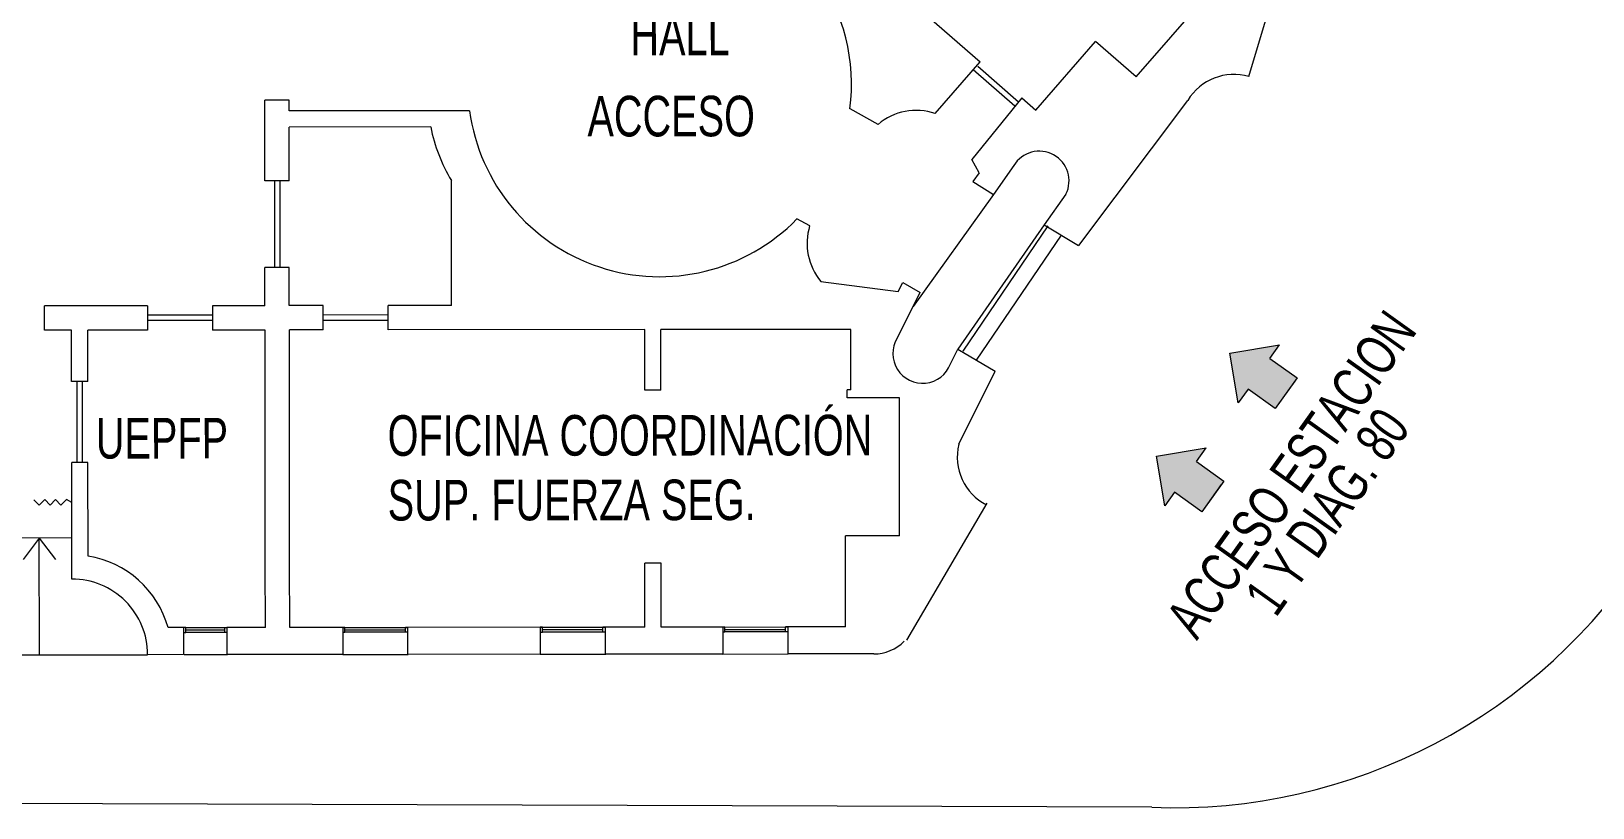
# Model space of a CAD drawing. Header units: millimetres. Extents: x 2669 to 3716, y 1967 to 2664.
# Drawn here: x 3422.39 to 3451.27, y 2195.11 to 2209.47 of the extents above; entities that cross this region are included whole.
import ezdxf

# ---------------------------------------------------------------- set-up
doc = ezdxf.new("R2010")
doc.units = ezdxf.units.MM
for name, color, linetype, lineweight in [('01 Textos', 7, 'Continuous', 15), ('02 L d C', 7, 'Continuous', 5), ('03 Cerramientos', 7, 'Continuous', 15), ('03 Escaleras', 7, 'Continuous', 5), ('03 Manzanas', 253, 'Continuous', 15), ('03 Muros', 7, 'Continuous', 13)]:
    doc.layers.add(name, color=color, linetype=linetype, lineweight=lineweight)
doc.styles.add('ROMANS', font='arial.ttf', dxfattribs={"width": 0.7})

msp = doc.modelspace()

# ---------------------------------------------------------------- hatches: boundary and pattern name
at = {"layer": '02 L d C'}
for points in [[(3444.561, 2203.514), (3444.715, 2202.596), (3444.895, 2202.849), (3445.4, 2202.489), (3445.761, 2202.994), (3445.805, 2203.055), (3445.299, 2203.415), (3445.479, 2203.668)], [(3443.202, 2201.608), (3443.356, 2200.69), (3443.536, 2200.943), (3444.041, 2200.582), (3444.401, 2201.088), (3444.445, 2201.149), (3443.94, 2201.509), (3444.12, 2201.762)]]:
    msp.add_hatch(color=253, dxfattribs=at).paths.add_polyline_path(points)

# ---------------------------------------------------------------- linework, layer by layer
at = {"layer": '02 L d C', "color": 253}
for p, q in [((3444.561, 2203.514), (3445.479, 2203.668)), ((3445.299, 2203.415), (3445.479, 2203.668)), ((3444.715, 2202.596), (3444.561, 2203.514)), ((3445.299, 2203.415), (3445.805, 2203.055)), ((3445.805, 2203.055), (3445.4, 2202.489)), ((3445.761, 2202.994), (3445.4, 2202.489)), ((3444.895, 2202.849), (3444.715, 2202.596)), ((3445.4, 2202.489), (3444.895, 2202.849)), ((3443.202, 2201.608), (3444.12, 2201.762)), ((3443.356, 2200.69), (3443.202, 2201.608)), ((3443.94, 2201.509), (3444.12, 2201.762)), ((3443.94, 2201.509), (3444.445, 2201.149)), ((3443.536, 2200.943), (3443.356, 2200.69)), ((3444.041, 2200.582), (3443.536, 2200.943)), ((3444.445, 2201.149), (3444.041, 2200.582)), ((3444.401, 2201.088), (3444.041, 2200.582))]:
    msp.add_line(p, q, dxfattribs=at)
at = {"layer": '02 L d C'}
for p, q in [((3422.544, 2200.097), (3422.245, 2199.697)), ((3422.547, 2197.938), (3422.544, 2200.097)), ((3422.544, 2200.097), (3422.845, 2199.697))]:
    msp.add_line(p, q, dxfattribs=at)
at = {"layer": '03 Cerramientos'}
for p, q in [((3440.586, 2208.079), (3439.813, 2208.752)), ((3440.651, 2208.155), (3439.896, 2208.812)), ((3426.89, 2206.698), (3426.891, 2205.098)), ((3426.99, 2206.698), (3426.991, 2205.098)), ((3440.186, 2206.445), (3438.7, 2204.377)), ((3441.126, 2205.887), (3439.53, 2203.591)), ((3425.745, 2204.216), (3424.545, 2204.215)), ((3425.745, 2204.116), (3424.545, 2204.115)), ((3428.992, 2204.22), (3427.792, 2204.218)), ((3428.992, 2204.12), (3427.792, 2204.118)), ((3423.243, 2201.49), (3423.241, 2202.99)), ((3423.343, 2201.49), (3423.341, 2202.99)), ((3425.252, 2198.442), (3425.212, 2198.441)), ((3425.212, 2198.441), (3425.212, 2198.441)), ((3425.212, 2198.351), (3425.252, 2198.352)), ((3425.252, 2198.442), (3425.972, 2198.442)), ((3425.252, 2198.397), (3425.252, 2198.442)), ((3425.252, 2198.397), (3425.972, 2198.397)), ((3425.252, 2198.352), (3425.252, 2198.397)), ((3425.252, 2198.397), (3425.252, 2198.397)), ((3425.252, 2198.397), (3425.252, 2198.397)), ((3425.252, 2198.397), (3425.252, 2198.397)), ((3425.972, 2198.352), (3425.252, 2198.352)), ((3425.972, 2198.397), (3425.972, 2198.442)), ((3425.972, 2198.442), (3426.012, 2198.442)), ((3425.972, 2198.352), (3425.972, 2198.397)), ((3425.972, 2198.397), (3425.972, 2198.397)), ((3425.972, 2198.397), (3425.972, 2198.397)), ((3425.972, 2198.397), (3425.972, 2198.397)), ((3426.012, 2198.352), (3425.972, 2198.352)), ((3426.012, 2198.442), (3426.012, 2198.442)), ((3428.154, 2198.444), (3429.354, 2198.445)), ((3428.194, 2198.444), (3428.154, 2198.444)), ((3428.154, 2198.444), (3428.154, 2198.444)), ((3428.154, 2198.354), (3428.194, 2198.354)), ((3428.194, 2198.444), (3429.314, 2198.445)), ((3428.194, 2198.399), (3428.194, 2198.444)), ((3428.194, 2198.399), (3429.314, 2198.4)), ((3428.194, 2198.354), (3428.194, 2198.399)), ((3428.194, 2198.399), (3428.194, 2198.399)), ((3428.194, 2198.399), (3428.194, 2198.399)), ((3428.194, 2198.399), (3428.194, 2198.399)), ((3429.314, 2198.355), (3428.194, 2198.354)), ((3429.314, 2198.4), (3429.314, 2198.445)), ((3429.314, 2198.445), (3429.354, 2198.445)), ((3429.314, 2198.355), (3429.314, 2198.4)), ((3429.314, 2198.4), (3429.314, 2198.4)), ((3429.314, 2198.4), (3429.314, 2198.4)), ((3429.314, 2198.4), (3429.314, 2198.4)), ((3429.354, 2198.355), (3429.314, 2198.355)), ((3429.354, 2198.445), (3429.354, 2198.445)), ((3431.807, 2198.448), (3433.007, 2198.449)), ((3431.847, 2198.448), (3431.807, 2198.448)), ((3431.807, 2198.448), (3431.807, 2198.448)), ((3431.807, 2198.358), (3431.847, 2198.358)), ((3431.847, 2198.448), (3432.967, 2198.449)), ((3431.847, 2198.403), (3431.847, 2198.448)), ((3431.847, 2198.403), (3432.967, 2198.404)), ((3431.847, 2198.358), (3431.847, 2198.403)), ((3431.847, 2198.403), (3431.847, 2198.403)), ((3431.847, 2198.403), (3431.847, 2198.403)), ((3431.847, 2198.403), (3431.847, 2198.403)), ((3432.967, 2198.359), (3431.847, 2198.358)), ((3432.967, 2198.404), (3432.967, 2198.449)), ((3432.967, 2198.449), (3433.007, 2198.449)), ((3432.967, 2198.359), (3432.967, 2198.404)), ((3432.967, 2198.404), (3432.967, 2198.404)), ((3432.967, 2198.404), (3432.967, 2198.404)), ((3432.967, 2198.404), (3432.967, 2198.404)), ((3433.007, 2198.359), (3432.967, 2198.359)), ((3433.007, 2198.449), (3433.007, 2198.449)), ((3435.183, 2198.451), (3436.383, 2198.453)), ((3435.223, 2198.451), (3435.183, 2198.451)), ((3435.183, 2198.451), (3435.183, 2198.451)), ((3435.183, 2198.361), (3435.223, 2198.361)), ((3435.223, 2198.451), (3436.343, 2198.452)), ((3435.223, 2198.406), (3435.223, 2198.451)), ((3435.223, 2198.406), (3436.343, 2198.407)), ((3435.223, 2198.361), (3435.223, 2198.406)), ((3435.223, 2198.406), (3435.223, 2198.406)), ((3435.223, 2198.406), (3435.223, 2198.406)), ((3435.223, 2198.406), (3435.223, 2198.406)), ((3436.343, 2198.362), (3435.223, 2198.361)), ((3436.343, 2198.452), (3436.383, 2198.453)), ((3436.343, 2198.407), (3436.343, 2198.452)), ((3436.343, 2198.362), (3436.343, 2198.407)), ((3436.343, 2198.407), (3436.343, 2198.407)), ((3436.343, 2198.407), (3436.343, 2198.407)), ((3436.343, 2198.407), (3436.343, 2198.407)), ((3436.383, 2198.363), (3436.343, 2198.362)), ((3436.383, 2198.453), (3436.383, 2198.453)), ((3425.222, 2197.942), (3426.022, 2197.942)), ((3426.012, 2197.942), (3426.022, 2197.942)), ((3428.155, 2197.944), (3429.355, 2197.945)), ((3431.808, 2197.948), (3433.008, 2197.949)), ((3435.184, 2197.951), (3436.384, 2197.953))]:
    msp.add_line(p, q, dxfattribs=at)
at = {"layer": '03 Cerramientos', "linetype": 'Continuous'}
for p, q in [((3422.544, 2200.705), (3422.444, 2200.805)), ((3422.644, 2200.806), (3422.544, 2200.705)), ((3422.744, 2200.706), (3422.644, 2200.806)), ((3422.844, 2200.806), (3422.744, 2200.706)), ((3422.944, 2200.706), (3422.844, 2200.806)), ((3423.044, 2200.806), (3422.944, 2200.706)), ((3423.144, 2200.756), (3423.044, 2200.806))]:
    msp.add_line(p, q, dxfattribs=at)
at = {"layer": '03 Escaleras'}
for p, q in [((3439.626, 2203.554), (3441.197, 2205.865)), ((3439.874, 2203.385), (3441.445, 2205.696)), ((3423.144, 2200.098), (3421.894, 2200.096)), ((3421.897, 2197.937), (3424.547, 2197.94))]:
    msp.add_line(p, q, dxfattribs=at)
at = {"layer": '03 Manzanas'}
msp.add_line((3443.117, 2195.118), (3135.699, 2196.103), dxfattribs=at)
msp.add_arc((3443.529, 2205.5), 10.39, 267.7279, 27.2966, dxfattribs=at)
at = {"layer": '03 Muros'}
for p, q in [((3444.912, 2208.628), (3445.609, 2210.983)), ((3442.829, 2208.621), (3444.503, 2210.545)), ((3438.404, 2210.24), (3439.943, 2208.902)), ((3440.969, 2208.009), (3442.075, 2209.278)), ((3442.829, 2208.621), (3442.075, 2209.278)), ((3439.111, 2207.945), (3439.943, 2208.902)), ((3427.163, 2208.192), (3426.713, 2208.191)), ((3426.715, 2206.698), (3426.713, 2208.191)), ((3427.163, 2207.993), (3427.163, 2208.192)), ((3440.711, 2208.234), (3439.79, 2207.094)), ((3440.711, 2208.234), (3440.969, 2208.009)), ((3443.779, 2208.188), (3441.763, 2205.505)), ((3430.499, 2207.996), (3427.163, 2207.993)), ((3438.054, 2207.743), (3437.535, 2208.028)), ((3429.781, 2207.696), (3427.164, 2207.693)), ((3427.165, 2206.698), (3427.164, 2207.693)), ((3439.921, 2206.849), (3439.79, 2207.094)), ((3427.165, 2206.698), (3426.715, 2206.698)), ((3430.167, 2204.396), (3430.165, 2206.706)), ((3439.921, 2206.849), (3439.805, 2206.685)), ((3440.565, 2206.981), (3440.186, 2206.445)), ((3439.805, 2206.685), (3440.186, 2206.445)), ((3441.528, 2206.452), (3441.126, 2205.887)), ((3436.79, 2205.866), (3436.554, 2205.995)), ((3441.126, 2205.887), (3441.763, 2205.505)), ((3427.166, 2205.098), (3426.716, 2205.098)), ((3426.717, 2204.392), (3426.716, 2205.098)), ((3427.167, 2204.393), (3427.166, 2205.098)), ((3436.997, 2204.841), (3438.428, 2204.656)), ((3438.428, 2204.656), (3438.509, 2204.819)), ((3438.509, 2204.819), (3438.83, 2204.637)), ((3424.545, 2204.39), (3422.64, 2204.388)), ((3422.64, 2203.938), (3422.64, 2204.388)), ((3424.545, 2204.39), (3424.545, 2203.94)), ((3426.717, 2204.392), (3425.745, 2204.391)), ((3425.745, 2204.391), (3425.745, 2203.941)), ((3427.792, 2204.393), (3427.167, 2204.393)), ((3427.793, 2203.943), (3427.792, 2204.393)), ((3430.167, 2204.396), (3428.992, 2204.395)), ((3428.993, 2203.945), (3428.992, 2204.395)), ((3438.405, 2203.79), (3438.83, 2204.637)), ((3423.14, 2203.938), (3422.64, 2203.938)), ((3423.141, 2202.99), (3423.14, 2203.938)), ((3424.545, 2203.94), (3423.44, 2203.939)), ((3423.441, 2202.99), (3423.44, 2203.939)), ((3426.718, 2203.942), (3425.745, 2203.941)), ((3426.722, 2199.625), (3426.718, 2203.942)), ((3427.172, 2199.626), (3427.168, 2203.943)), ((3427.793, 2203.943), (3427.168, 2203.943)), ((3433.738, 2203.95), (3428.993, 2203.945)), ((3433.739, 2202.833), (3433.738, 2203.95)), ((3437.548, 2203.954), (3434.038, 2203.95)), ((3434.039, 2202.833), (3434.038, 2203.95)), ((3437.549, 2202.837), (3437.548, 2203.954)), ((3439.392, 2203.314), (3439.53, 2203.591)), ((3439.53, 2203.591), (3440.218, 2203.179)), ((3423.442, 2202.99), (3423.141, 2202.99)), ((3439.547, 2201.829), (3440.218, 2203.179)), ((3434.039, 2202.833), (3433.739, 2202.833)), ((3437.48, 2202.687), (3437.48, 2202.837)), ((3437.549, 2202.837), (3437.48, 2202.837)), ((3438.449, 2202.688), (3437.48, 2202.687)), ((3438.452, 2200.138), (3438.449, 2202.688)), ((3423.443, 2201.49), (3423.143, 2201.49)), ((3423.145, 2199.338), (3423.143, 2201.49)), ((3423.445, 2199.764), (3423.443, 2201.49)), ((3438.584, 2198.21), (3440.073, 2200.738)), ((3438.584, 2198.21), (3440.073, 2200.738)), ((3438.452, 2200.138), (3437.452, 2200.137)), ((3437.454, 2198.454), (3437.452, 2200.137)), ((3426.724, 2198.443), (3426.722, 2199.625)), ((3427.174, 2198.443), (3427.172, 2199.626)), ((3434.042, 2199.633), (3433.742, 2199.633)), ((3433.744, 2198.45), (3433.742, 2199.633)), ((3434.044, 2198.45), (3434.042, 2199.633)), ((3425.212, 2198.441), (3424.927, 2198.441)), ((3425.212, 2198.441), (3425.212, 2197.941)), ((3426.724, 2198.443), (3426.012, 2198.442)), ((3426.012, 2198.442), (3426.012, 2197.942)), ((3428.194, 2198.444), (3427.174, 2198.443)), ((3428.154, 2198.444), (3428.155, 2197.944)), ((3431.847, 2198.448), (3429.314, 2198.445)), ((3429.354, 2198.445), (3429.355, 2197.945)), ((3431.807, 2198.448), (3431.808, 2197.948)), ((3433.744, 2198.45), (3432.967, 2198.449)), ((3433.007, 2198.449), (3433.008, 2197.949)), ((3435.223, 2198.451), (3434.044, 2198.45)), ((3435.183, 2198.451), (3435.184, 2197.951)), ((3437.454, 2198.454), (3436.343, 2198.452)), ((3436.383, 2198.453), (3436.384, 2197.953)), ((3425.212, 2197.941), (3424.547, 2197.94)), ((3428.155, 2197.944), (3426.012, 2197.942)), ((3431.808, 2197.948), (3429.355, 2197.945)), ((3429.355, 2197.945), (3429.365, 2197.945)), ((3435.184, 2197.951), (3433.008, 2197.949)), ((3433.008, 2197.949), (3433.018, 2197.949)), ((3437.974, 2197.954), (3436.384, 2197.953)), ((3436.384, 2197.953), (3436.394, 2197.953))]:
    msp.add_line(p, q, dxfattribs=at)
for centre, radius, start, end in [((3433.987, 2208.476), 3.576, 352.8033, 35.2712), ((3444.634, 2207.667), 1, 73.8103, 148.6592), ((3434.016, 2208.478), 3.55, 187.7962, 315.6291), ((3438.76, 2206.913), 1.09, 71.2284, 130.3879), ((3432.82, 2208.306), 3.1, 191.3564, 211.0652), ((3441.036, 2206.698), 0.55, 333.4485, 149.0084), ((3437.83, 2205.543), 1.09, 162.7524, 220.0951), ((3438.877, 2203.508), 0.55, 149.0803, 339.3444), ((3440.519, 2201.596), 1, 166.5365, 242.5873), ((3440.519, 2201.596), 1, 166.5365, 242.5873), ((3423.147, 2197.938), 1.85, 15.7685, 80.7286), ((3423.147, 2197.938), 1.4, 0.061, 90.061), ((3437.973, 2198.754), 0.8, 270.061, 315.061)]:
    msp.add_arc(centre, radius, start, end, dxfattribs=at)

# ---------------------------------------------------------------- texts
at = {"layer": '01 Textos', "style": 'ROMANS', "width": 0.7}
for s, rotation, p in [('HALL', 0.061, (3433.475, 2209.019)), ('ACCESO', 0.061, (3432.68, 2207.52)), ('ACCESO ESTACION', 54.5043, (3443.949, 2198.19)), ('OFICINA COORDINACIÓN', 0.061, (3428.985, 2201.616)), ('      1 Y DIAG. 80', 54.5043, (3444.7, 2197.617)), ('UEPFP', 0.061, (3423.589, 2201.565)), ('SUP. FUERZA SEG.', 0.061, (3428.986, 2200.421))]:
    msp.add_text(s, height=0.75, rotation=rotation, dxfattribs=at).set_placement(p)

doc.saveas('drawing.dxf')
